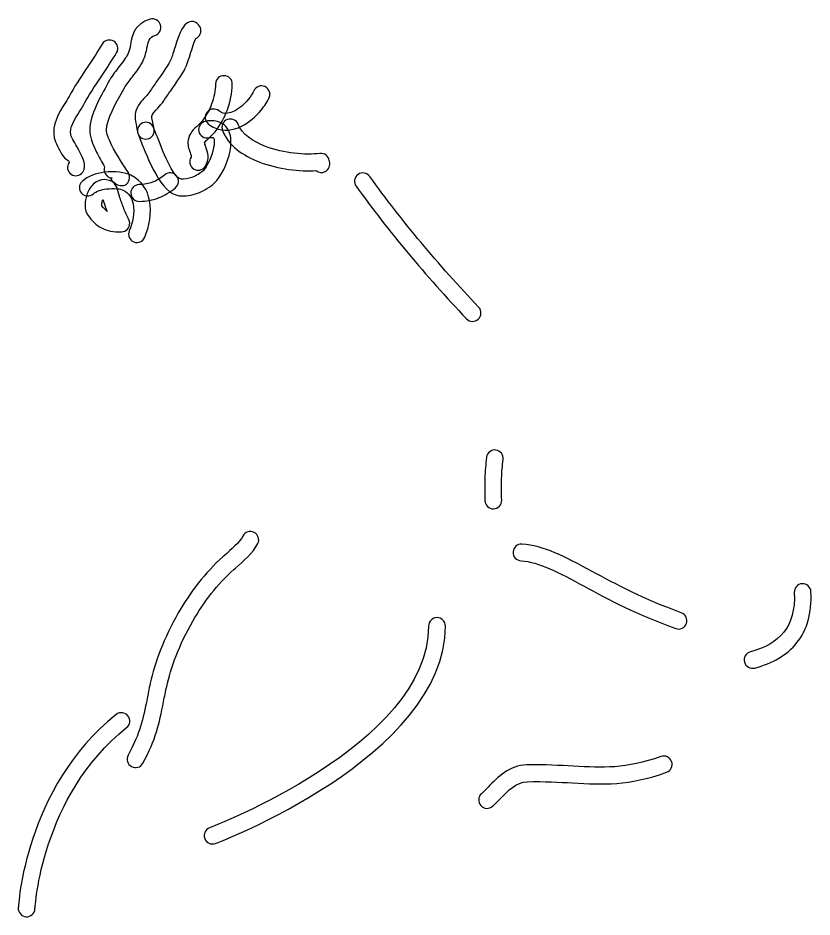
# Model space of a CAD drawing. Header units: centimetres. Extents: x -17.2 to -2.8, y -12.6 to -7.2.
# Drawn here: x -7.5 to -2.78, y -12.58 to -7.23 of the extents above; entities that cross this region are included whole.
import ezdxf

# ---------------------------------------------------------------- set-up
doc = ezdxf.new("R2010")
doc.units = ezdxf.units.CM
doc.header["$MEASUREMENT"] = 0
doc.layers.add('Layer 1', color=7, linetype='Continuous')

msp = doc.modelspace()

# ---------------------------------------------------------------- linework, layer by layer
at = {"layer": 'Layer 1', "color": 5}
for points, knots in [([(-6.9434, -8.18037), (-6.95543, -8.1793), (-6.96712, -8.17388), (-6.97589, -8.16425), (-6.97589, -8.16425), (-6.98881, -8.15006), (-6.99201, -8.13044), (-6.98588, -8.11357), (-6.98588, -8.11357), (-7.00254, -8.08596), (-7.01966, -8.0557), (-7.0342, -8.0263), (-7.0342, -8.0263), (-7.05802, -7.97812), (-7.07534, -7.93051), (-7.07482, -7.895), (-7.07482, -7.895), (-7.07352, -7.80646), (-7.01009, -7.69413), (-6.96658, -7.61708), (-6.96658, -7.61708), (-6.96658, -7.61708), (-6.96672, -7.617), (-6.96672, -7.617), (-6.96672, -7.617), (-6.96672, -7.617), (-6.95622, -7.59835), (-6.95622, -7.59835), (-6.95622, -7.59835), (-6.95567, -7.59736), (-6.95508, -7.5964), (-6.95447, -7.59546), (-6.95447, -7.59546), (-6.93861, -7.56779), (-6.91897, -7.54265), (-6.89945, -7.51765), (-6.89945, -7.51765), (-6.87872, -7.49109), (-6.85809, -7.46467), (-6.84651, -7.44001), (-6.84651, -7.44001), (-6.83966, -7.42541), (-6.83578, -7.40586), (-6.83201, -7.3868), (-6.83201, -7.3868), (-6.81948, -7.32343), (-6.80758, -7.26333), (-6.71491, -7.23614), (-6.71491, -7.23614), (-6.68849, -7.22838), (-6.66076, -7.24351), (-6.653, -7.26993), (-6.653, -7.26993), (-6.64524, -7.29635), (-6.66037, -7.32408), (-6.68679, -7.33184), (-6.68679, -7.33184), (-6.7213, -7.34196), (-6.72748, -7.37311), (-6.73397, -7.40594), (-6.73397, -7.40594), (-6.73883, -7.43049), (-6.74381, -7.45566), (-6.75627, -7.48219), (-6.75627, -7.48219), (-6.77272, -7.51722), (-6.79676, -7.548), (-6.82093, -7.57897), (-6.82093, -7.57897), (-6.83813, -7.60099), (-6.85545, -7.62315), (-6.8678, -7.64464), (-6.8678, -7.64464), (-6.8678, -7.64464), (-6.86912, -7.64717), (-6.86912, -7.64717), (-6.86912, -7.64717), (-6.86912, -7.64717), (-6.87962, -7.66582), (-6.87962, -7.66582), (-6.87962, -7.66582), (-6.87962, -7.66582), (-6.87977, -7.66574), (-6.87977, -7.66574), (-6.87977, -7.66574), (-6.87977, -7.66574), (-6.87981, -7.66582), (-6.87981, -7.66582), (-6.87981, -7.66582), (-6.91824, -7.73386), (-6.97429, -7.83311), (-6.97522, -7.89618), (-6.97522, -7.89618), (-6.97547, -7.91375), (-6.96251, -7.94622), (-6.94474, -7.98216), (-6.94474, -7.98216), (-6.91341, -8.04552), (-6.86823, -8.11431), (-6.84668, -8.14497), (-6.84668, -8.14497), (-6.84668, -8.14497), (-6.84673, -8.14501), (-6.84673, -8.14501), (-6.84673, -8.14501), (-6.84009, -8.15443), (-6.83668, -8.16619), (-6.83789, -8.17856), (-6.83789, -8.17856), (-6.84141, -8.21435), (-6.86114, -8.22833), (-6.8941, -8.22492), (-6.8941, -8.22492), (-6.8941, -8.22492), (-6.8941, -8.22488), (-6.8941, -8.22488), (-6.8941, -8.22488), (-6.91678, -8.22255), (-6.93222, -8.20556), (-6.94835, -8.18787), (-6.94835, -8.18787), (-6.94923, -8.18689), (-6.94691, -8.1844), (-6.94283, -8.18122), (-6.94283, -8.18122), (-6.94283, -8.18122), (-6.9434, -8.18037), (-6.9434, -8.18037)], [0, 0, 0, 0, 0.030303, 0.030303, 0.030303, 0.030303, 0.0606061, 0.0606061, 0.0606061, 0.0606061, 0.0909091, 0.0909091, 0.0909091, 0.0909091, 0.1212121, 0.1212121, 0.1212121, 0.1212121, 0.1515152, 0.1515152, 0.1515152, 0.1515152, 0.1818182, 0.1818182, 0.1818182, 0.1818182, 0.2121212, 0.2121212, 0.2121212, 0.2121212, 0.2424242, 0.2424242, 0.2424242, 0.2424242, 0.2727273, 0.2727273, 0.2727273, 0.2727273, 0.3030303, 0.3030303, 0.3030303, 0.3030303, 0.3333333, 0.3333333, 0.3333333, 0.3333333, 0.3636364, 0.3636364, 0.3636364, 0.3636364, 0.3939394, 0.3939394, 0.3939394, 0.3939394, 0.4242424, 0.4242424, 0.4242424, 0.4242424, 0.4545455, 0.4545455, 0.4545455, 0.4545455, 0.4848485, 0.4848485, 0.4848485, 0.4848485, 0.5151515, 0.5151515, 0.5151515, 0.5151515, 0.5454545, 0.5454545, 0.5454545, 0.5454545, 0.5757576, 0.5757576, 0.5757576, 0.5757576, 0.6060606, 0.6060606, 0.6060606, 0.6060606, 0.6363636, 0.6363636, 0.6363636, 0.6363636, 0.6666667, 0.6666667, 0.6666667, 0.6666667, 0.6969697, 0.6969697, 0.6969697, 0.6969697, 0.7272727, 0.7272727, 0.7272727, 0.7272727, 0.7575758, 0.7575758, 0.7575758, 0.7575758, 0.7878788, 0.7878788, 0.7878788, 0.7878788, 0.8181818, 0.8181818, 0.8181818, 0.8181818, 0.8484848, 0.8484848, 0.8484848, 0.8484848, 0.8787879, 0.8787879, 0.8787879, 0.8787879, 0.9090909, 0.9090909, 0.9090909, 0.9090909, 0.9393939, 0.9393939, 0.9393939, 0.9393939, 1, 1, 1, 1]), ([(-6.69053, -7.89915), (-6.69053, -7.92676), (-6.71292, -7.94915), (-6.74053, -7.94915), (-6.74053, -7.94915), (-6.76814, -7.94915), (-6.79053, -7.92676), (-6.79053, -7.89915), (-6.79053, -7.89915), (-6.79053, -7.89915), (-6.79054, -7.8982), (-6.79054, -7.8982), (-6.79054, -7.8982), (-6.79054, -7.8982), (-6.79082, -7.89826), (-6.79082, -7.89826), (-6.79082, -7.89826), (-6.79101, -7.89898), (-6.79126, -7.89988), (-6.79156, -7.89842), (-6.79156, -7.89842), (-6.79702, -7.87273), (-6.80908, -7.81603), (-6.80281, -7.78949), (-6.80281, -7.78949), (-6.79403, -7.75217), (-6.76772, -7.72375), (-6.74279, -7.69683), (-6.74279, -7.69683), (-6.73293, -7.68617), (-6.72333, -7.6758), (-6.71733, -7.66679), (-6.71733, -7.66679), (-6.70476, -7.64793), (-6.68987, -7.62642), (-6.67491, -7.60481), (-6.67491, -7.60481), (-6.64734, -7.56497), (-6.61953, -7.5248), (-6.59519, -7.48368), (-6.59519, -7.48368), (-6.59136, -7.4772), (-6.58239, -7.44918), (-6.57234, -7.41775), (-6.57234, -7.41775), (-6.57234, -7.41775), (-6.57163, -7.41572), (-6.57163, -7.41572), (-6.57163, -7.41572), (-6.55347, -7.35888), (-6.53232, -7.29341), (-6.50882, -7.26992), (-6.50882, -7.26992), (-6.50882, -7.26992), (-6.50873, -7.26984), (-6.50873, -7.26984), (-6.50873, -7.26984), (-6.50873, -7.26984), (-6.50862, -7.26972), (-6.50862, -7.26972), (-6.50862, -7.26972), (-6.50862, -7.26972), (-6.50837, -7.26948), (-6.50837, -7.26948), (-6.50837, -7.26948), (-6.48195, -7.24359), (-6.45482, -7.2409), (-6.42718, -7.26888), (-6.42718, -7.26888), (-6.40788, -7.28851), (-6.40814, -7.32009), (-6.42777, -7.33939), (-6.42777, -7.33939), (-6.43252, -7.34406), (-6.43798, -7.34759), (-6.44379, -7.34997), (-6.44379, -7.34997), (-6.45188, -7.36828), (-6.46502, -7.40921), (-6.47674, -7.44588), (-6.47674, -7.44588), (-6.47674, -7.44588), (-6.47742, -7.44821), (-6.47742, -7.44821), (-6.47742, -7.44821), (-6.48937, -7.48557), (-6.5, -7.51882), (-6.50925, -7.53446), (-6.50925, -7.53446), (-6.53451, -7.57714), (-6.56382, -7.61947), (-6.59287, -7.66145), (-6.59287, -7.66145), (-6.60623, -7.68074), (-6.61958, -7.70004), (-6.63413, -7.72187), (-6.63413, -7.72187), (-6.64375, -7.73631), (-6.65657, -7.75016), (-6.66975, -7.76441), (-6.66975, -7.76441), (-6.68578, -7.78171), (-6.70269, -7.79997), (-6.70555, -7.81215), (-6.70555, -7.81215), (-6.70675, -7.81726), (-6.69791, -7.85887), (-6.6939, -7.87772), (-6.6939, -7.87772), (-6.69188, -7.88725), (-6.69053, -7.89339), (-6.69053, -7.89915)], [0, 0, 0, 0, 0.0344828, 0.0344828, 0.0344828, 0.0344828, 0.0689655, 0.0689655, 0.0689655, 0.0689655, 0.1034483, 0.1034483, 0.1034483, 0.1034483, 0.137931, 0.137931, 0.137931, 0.137931, 0.1724138, 0.1724138, 0.1724138, 0.1724138, 0.2068966, 0.2068966, 0.2068966, 0.2068966, 0.2413793, 0.2413793, 0.2413793, 0.2413793, 0.2758621, 0.2758621, 0.2758621, 0.2758621, 0.3103448, 0.3103448, 0.3103448, 0.3103448, 0.3448276, 0.3448276, 0.3448276, 0.3448276, 0.3793103, 0.3793103, 0.3793103, 0.3793103, 0.4137931, 0.4137931, 0.4137931, 0.4137931, 0.4482759, 0.4482759, 0.4482759, 0.4482759, 0.4827586, 0.4827586, 0.4827586, 0.4827586, 0.5172414, 0.5172414, 0.5172414, 0.5172414, 0.5517241, 0.5517241, 0.5517241, 0.5517241, 0.5862069, 0.5862069, 0.5862069, 0.5862069, 0.6206897, 0.6206897, 0.6206897, 0.6206897, 0.6551724, 0.6551724, 0.6551724, 0.6551724, 0.6896552, 0.6896552, 0.6896552, 0.6896552, 0.7241379, 0.7241379, 0.7241379, 0.7241379, 0.7586207, 0.7586207, 0.7586207, 0.7586207, 0.7931034, 0.7931034, 0.7931034, 0.7931034, 0.8275862, 0.8275862, 0.8275862, 0.8275862, 0.862069, 0.862069, 0.862069, 0.862069, 0.8965517, 0.8965517, 0.8965517, 0.8965517, 0.9310345, 0.9310345, 0.9310345, 0.9310345, 1, 1, 1, 1]), ([(-7.11644, -8.14595), (-7.13219, -8.16849), (-7.16324, -8.174), (-7.18578, -8.15825), (-7.18578, -8.15825), (-7.20832, -8.1425), (-7.21383, -8.11145), (-7.19808, -8.08891), (-7.19808, -8.08891), (-7.19049, -8.07803), (-7.22203, -8.07146), (-7.23861, -8.04267), (-7.23861, -8.04267), (-7.25896, -8.00737), (-7.27957, -7.97159), (-7.28564, -7.94218), (-7.28564, -7.94218), (-7.30197, -7.86328), (-7.25895, -7.79436), (-7.21968, -7.73144), (-7.21968, -7.73144), (-7.2092, -7.71464), (-7.199, -7.6983), (-7.19155, -7.68416), (-7.19155, -7.68416), (-7.17443, -7.65165), (-7.1309, -7.58536), (-7.08643, -7.51762), (-7.08643, -7.51762), (-7.08643, -7.51762), (-7.08657, -7.51753), (-7.08657, -7.51753), (-7.08657, -7.51753), (-7.0542, -7.46822), (-7.02131, -7.41812), (-6.9999, -7.38324), (-6.9999, -7.38324), (-6.98556, -7.35973), (-6.95485, -7.3523), (-6.93134, -7.36664), (-6.93134, -7.36664), (-6.90783, -7.38098), (-6.9004, -7.41169), (-6.91474, -7.4352), (-6.91474, -7.4352), (-6.93938, -7.47535), (-6.97144, -7.52418), (-7.00297, -7.57221), (-7.00297, -7.57221), (-7.00297, -7.57221), (-7.00311, -7.57212), (-7.00311, -7.57212), (-7.00311, -7.57212), (-7.00311, -7.57212), (-7.00317, -7.57221), (-7.00317, -7.57221), (-7.00317, -7.57221), (-7.04572, -7.63702), (-7.08737, -7.70047), (-7.10327, -7.73064), (-7.10327, -7.73064), (-7.11283, -7.74878), (-7.12372, -7.76622), (-7.13492, -7.78418), (-7.13492, -7.78418), (-7.16417, -7.83105), (-7.19622, -7.88241), (-7.18798, -7.92226), (-7.18798, -7.92226), (-7.18513, -7.93609), (-7.16861, -7.96476), (-7.15229, -7.99307), (-7.15229, -7.99307), (-7.11981, -8.04945), (-7.08786, -8.10498), (-7.11644, -8.14595)], [0, 0, 0, 0, 0.05, 0.05, 0.05, 0.05, 0.1, 0.1, 0.1, 0.1, 0.15, 0.15, 0.15, 0.15, 0.2, 0.2, 0.2, 0.2, 0.25, 0.25, 0.25, 0.25, 0.3, 0.3, 0.3, 0.3, 0.35, 0.35, 0.35, 0.35, 0.4, 0.4, 0.4, 0.4, 0.45, 0.45, 0.45, 0.45, 0.5, 0.5, 0.5, 0.5, 0.55, 0.55, 0.55, 0.55, 0.6, 0.6, 0.6, 0.6, 0.65, 0.65, 0.65, 0.65, 0.7, 0.7, 0.7, 0.7, 0.75, 0.75, 0.75, 0.75, 0.8, 0.8, 0.8, 0.8, 0.85, 0.85, 0.85, 0.85, 0.9, 0.9, 0.9, 0.9, 1, 1, 1, 1]), ([(-6.38805, -8.1119), (-6.40325, -8.13487), (-6.43422, -8.14116), (-6.45719, -8.12596), (-6.45719, -8.12596), (-6.48016, -8.11076), (-6.48645, -8.07979), (-6.47125, -8.05682), (-6.47125, -8.05682), (-6.4687, -8.05295), (-6.47321, -8.04045), (-6.47759, -8.02829), (-6.47759, -8.02829), (-6.48584, -8.0054), (-6.49394, -7.98293), (-6.48872, -7.95401), (-6.48872, -7.95401), (-6.4814, -7.91348), (-6.45609, -7.89013), (-6.43015, -7.86621), (-6.43015, -7.86621), (-6.4213, -7.85805), (-6.41232, -7.84977), (-6.40633, -7.84233), (-6.40633, -7.84233), (-6.38162, -7.81166), (-6.36252, -7.77691), (-6.34913, -7.74), (-6.34913, -7.74), (-6.33516, -7.70148), (-6.32735, -7.6607), (-6.32582, -7.61978), (-6.32582, -7.61978), (-6.32485, -7.59228), (-6.30176, -7.57077), (-6.27426, -7.57174), (-6.27426, -7.57174), (-6.24676, -7.57271), (-6.22525, -7.5958), (-6.22622, -7.6233), (-6.22622, -7.6233), (-6.22814, -7.67473), (-6.23791, -7.72583), (-6.25537, -7.77398), (-6.25537, -7.77398), (-6.27245, -7.82107), (-6.2969, -7.8655), (-6.32859, -7.90483), (-6.32859, -7.90483), (-6.33951, -7.91838), (-6.35112, -7.92909), (-6.36257, -7.93965), (-6.36257, -7.93965), (-6.37614, -7.95216), (-6.38938, -7.96437), (-6.39068, -7.97159), (-6.39068, -7.97159), (-6.39117, -7.9743), (-6.38753, -7.98441), (-6.38383, -7.99469), (-6.38383, -7.99469), (-6.37108, -8.03006), (-6.35798, -8.06642), (-6.38805, -8.1119)], [0, 0, 0, 0, 0.0588235, 0.0588235, 0.0588235, 0.0588235, 0.1176471, 0.1176471, 0.1176471, 0.1176471, 0.1764706, 0.1764706, 0.1764706, 0.1764706, 0.2352941, 0.2352941, 0.2352941, 0.2352941, 0.2941176, 0.2941176, 0.2941176, 0.2941176, 0.3529412, 0.3529412, 0.3529412, 0.3529412, 0.4117647, 0.4117647, 0.4117647, 0.4117647, 0.4705882, 0.4705882, 0.4705882, 0.4705882, 0.5294118, 0.5294118, 0.5294118, 0.5294118, 0.5882353, 0.5882353, 0.5882353, 0.5882353, 0.6470588, 0.6470588, 0.6470588, 0.6470588, 0.7058824, 0.7058824, 0.7058824, 0.7058824, 0.7647059, 0.7647059, 0.7647059, 0.7647059, 0.8235294, 0.8235294, 0.8235294, 0.8235294, 0.8823529, 0.8823529, 0.8823529, 0.8823529, 1, 1, 1, 1]), ([(-6.36889, -7.85826), (-6.39014, -7.84068), (-6.39311, -7.80919), (-6.37553, -7.78794), (-6.37553, -7.78794), (-6.35795, -7.76669), (-6.32646, -7.76372), (-6.30521, -7.7813), (-6.30521, -7.7813), (-6.29998, -7.78563), (-6.29468, -7.78892), (-6.28941, -7.79124), (-6.28941, -7.79124), (-6.26775, -7.80079), (-6.24154, -7.79573), (-6.21574, -7.78297), (-6.21574, -7.78297), (-6.18429, -7.76741), (-6.15424, -7.741), (-6.13105, -7.71298), (-6.13105, -7.71298), (-6.11634, -7.69522), (-6.10487, -7.67737), (-6.09801, -7.66181), (-6.09801, -7.66181), (-6.0869, -7.63658), (-6.05742, -7.62512), (-6.03219, -7.63623), (-6.03219, -7.63623), (-6.00696, -7.64734), (-5.9955, -7.67682), (-6.00661, -7.70205), (-6.00661, -7.70205), (-6.01712, -7.7259), (-6.03361, -7.75194), (-6.05409, -7.77666), (-6.05409, -7.77666), (-6.08516, -7.8142), (-6.12666, -7.85019), (-6.1716, -7.87243), (-6.1716, -7.87243), (-6.22219, -7.89745), (-6.27738, -7.90568), (-6.32965, -7.88264), (-6.32965, -7.88264), (-6.34326, -7.87665), (-6.35642, -7.86859), (-6.36889, -7.85826)], [0, 0, 0, 0, 0.0769231, 0.0769231, 0.0769231, 0.0769231, 0.1538462, 0.1538462, 0.1538462, 0.1538462, 0.2307692, 0.2307692, 0.2307692, 0.2307692, 0.3076923, 0.3076923, 0.3076923, 0.3076923, 0.3846154, 0.3846154, 0.3846154, 0.3846154, 0.4615385, 0.4615385, 0.4615385, 0.4615385, 0.5384615, 0.5384615, 0.5384615, 0.5384615, 0.6153846, 0.6153846, 0.6153846, 0.6153846, 0.6923077, 0.6923077, 0.6923077, 0.6923077, 0.7692308, 0.7692308, 0.7692308, 0.7692308, 0.8461538, 0.8461538, 0.8461538, 0.8461538, 1, 1, 1, 1]), ([(-6.78662, -7.91829), (-6.79719, -7.89284), (-6.78512, -7.86363), (-6.75967, -7.85306), (-6.75967, -7.85306), (-6.73422, -7.84249), (-6.70501, -7.85456), (-6.69444, -7.88001), (-6.69444, -7.88001), (-6.68956, -7.89174), (-6.68445, -7.90505), (-6.67843, -7.92076), (-6.67843, -7.92076), (-6.64464, -8.00889), (-6.57858, -8.18118), (-6.53088, -8.18704), (-6.53088, -8.18704), (-6.51169, -8.1894), (-6.4888, -8.18506), (-6.46648, -8.17681), (-6.46648, -8.17681), (-6.44035, -8.16715), (-6.41634, -8.15263), (-6.40013, -8.1372), (-6.40013, -8.1372), (-6.37705, -8.11523), (-6.34784, -8.05508), (-6.33716, -7.99968), (-6.33716, -7.99968), (-6.33346, -7.98048), (-6.33231, -7.96303), (-6.33503, -7.95008), (-6.33503, -7.95008), (-6.3361, -7.94498), (-6.33739, -7.94152), (-6.33885, -7.9408), (-6.33885, -7.9408), (-6.34353, -7.93848), (-6.35247, -7.9384), (-6.36677, -7.94136), (-6.36677, -7.94136), (-6.39373, -7.94686), (-6.42006, -7.92945), (-6.42556, -7.90249), (-6.42556, -7.90249), (-6.43106, -7.87553), (-6.41365, -7.8492), (-6.38669, -7.8437), (-6.38669, -7.8437), (-6.34901, -7.83589), (-6.3187, -7.83946), (-6.29471, -7.85134), (-6.29471, -7.85134), (-6.26254, -7.8673), (-6.24461, -7.89517), (-6.23737, -7.92976), (-6.23737, -7.92976), (-6.23176, -7.95651), (-6.23311, -7.98725), (-6.23912, -8.01844), (-6.23912, -8.01844), (-6.25333, -8.09214), (-6.29629, -8.17605), (-6.33137, -8.20946), (-6.33137, -8.20946), (-6.35704, -8.23389), (-6.39351, -8.2563), (-6.4321, -8.27057), (-6.4321, -8.27057), (-6.46817, -8.28391), (-6.50721, -8.29065), (-6.54298, -8.28626), (-6.54298, -8.28626), (-6.65035, -8.27305), (-6.73069, -8.06349), (-6.77179, -7.9563), (-6.77179, -7.9563), (-6.77806, -7.93994), (-6.78335, -7.92615), (-6.78662, -7.91829)], [0, 0, 0, 0, 0.047619, 0.047619, 0.047619, 0.047619, 0.0952381, 0.0952381, 0.0952381, 0.0952381, 0.1428571, 0.1428571, 0.1428571, 0.1428571, 0.1904762, 0.1904762, 0.1904762, 0.1904762, 0.2380952, 0.2380952, 0.2380952, 0.2380952, 0.2857143, 0.2857143, 0.2857143, 0.2857143, 0.3333333, 0.3333333, 0.3333333, 0.3333333, 0.3809524, 0.3809524, 0.3809524, 0.3809524, 0.4285714, 0.4285714, 0.4285714, 0.4285714, 0.4761905, 0.4761905, 0.4761905, 0.4761905, 0.5238095, 0.5238095, 0.5238095, 0.5238095, 0.5714286, 0.5714286, 0.5714286, 0.5714286, 0.6190476, 0.6190476, 0.6190476, 0.6190476, 0.6666667, 0.6666667, 0.6666667, 0.6666667, 0.7142857, 0.7142857, 0.7142857, 0.7142857, 0.7619048, 0.7619048, 0.7619048, 0.7619048, 0.8095238, 0.8095238, 0.8095238, 0.8095238, 0.8571429, 0.8571429, 0.8571429, 0.8571429, 0.9047619, 0.9047619, 0.9047619, 0.9047619, 1, 1, 1, 1]), ([(-6.28451, -7.89688), (-6.29421, -7.8711), (-6.28119, -7.84232), (-6.25541, -7.83262), (-6.25541, -7.83262), (-6.22963, -7.82292), (-6.20085, -7.83594), (-6.19115, -7.86172), (-6.19115, -7.86172), (-6.1691, -7.92009), (-6.10482, -7.96344), (-6.0275, -7.99274), (-6.0275, -7.99274), (-5.91938, -8.03371), (-5.78962, -8.04588), (-5.70466, -8.03447), (-5.70466, -8.03447), (-5.67738, -8.03081), (-5.65227, -8.04996), (-5.64861, -8.07724), (-5.64861, -8.07724), (-5.64842, -8.07866), (-5.64829, -8.08007), (-5.64822, -8.08148), (-5.64822, -8.08148), (-5.64016, -8.10502), (-5.65078, -8.13142), (-5.67375, -8.14251), (-5.67375, -8.14251), (-5.69151, -8.15108), (-5.71186, -8.14818), (-5.72637, -8.13672), (-5.72637, -8.13672), (-5.82314, -8.14304), (-5.95316, -8.1276), (-6.06266, -8.0861), (-6.06266, -8.0861), (-6.16451, -8.04749), (-6.25091, -7.98583), (-6.28451, -7.89688)], [0, 0, 0, 0, 0.0909091, 0.0909091, 0.0909091, 0.0909091, 0.1818182, 0.1818182, 0.1818182, 0.1818182, 0.2727273, 0.2727273, 0.2727273, 0.2727273, 0.3636364, 0.3636364, 0.3636364, 0.3636364, 0.4545455, 0.4545455, 0.4545455, 0.4545455, 0.5454545, 0.5454545, 0.5454545, 0.5454545, 0.6363636, 0.6363636, 0.6363636, 0.6363636, 0.7272727, 0.7272727, 0.7272727, 0.7272727, 0.8181818, 0.8181818, 0.8181818, 0.8181818, 1, 1, 1, 1]), ([(-6.79054, -7.8982), (-6.79057, -7.89722), (-6.79068, -7.89768), (-6.79082, -7.89826), (-6.79082, -7.89826), (-6.79082, -7.89826), (-6.79054, -7.8982), (-6.79054, -7.8982)], [0, 0, 0, 0, 0.3333333, 0.3333333, 0.3333333, 0.3333333, 1, 1, 1, 1]), ([(-6.74736, -8.53326), (-6.75782, -8.55871), (-6.78695, -8.57086), (-6.8124, -8.5604), (-6.8124, -8.5604), (-6.83785, -8.54994), (-6.85, -8.52081), (-6.83954, -8.49536), (-6.83954, -8.49536), (-6.81944, -8.44678), (-6.80664, -8.38554), (-6.81662, -8.33378), (-6.81662, -8.33378), (-6.82319, -8.29972), (-6.84069, -8.26993), (-6.87476, -8.2529), (-6.87476, -8.2529), (-6.89094, -8.2448), (-6.93215, -8.24033), (-6.97588, -8.24578), (-6.97588, -8.24578), (-7.00619, -8.24957), (-7.03541, -8.25838), (-7.05313, -8.27454), (-7.05313, -8.27454), (-7.07351, -8.29309), (-7.10508, -8.2916), (-7.12363, -8.27122), (-7.12363, -8.27122), (-7.14218, -8.25084), (-7.14069, -8.21927), (-7.12031, -8.20072), (-7.12031, -8.20072), (-7.08539, -8.1689), (-7.03635, -8.1526), (-6.98798, -8.14656), (-6.98798, -8.14656), (-6.92596, -8.13882), (-6.86053, -8.14867), (-6.83022, -8.16384), (-6.83022, -8.16384), (-6.76413, -8.19687), (-6.73068, -8.25233), (-6.71858, -8.31502), (-6.71858, -8.31502), (-6.7046, -8.38751), (-6.72102, -8.4696), (-6.74736, -8.53326)], [0, 0, 0, 0, 0.0769231, 0.0769231, 0.0769231, 0.0769231, 0.1538462, 0.1538462, 0.1538462, 0.1538462, 0.2307692, 0.2307692, 0.2307692, 0.2307692, 0.3076923, 0.3076923, 0.3076923, 0.3076923, 0.3846154, 0.3846154, 0.3846154, 0.3846154, 0.4615385, 0.4615385, 0.4615385, 0.4615385, 0.5384615, 0.5384615, 0.5384615, 0.5384615, 0.6153846, 0.6153846, 0.6153846, 0.6153846, 0.6923077, 0.6923077, 0.6923077, 0.6923077, 0.7692308, 0.7692308, 0.7692308, 0.7692308, 0.8461538, 0.8461538, 0.8461538, 0.8461538, 1, 1, 1, 1]), ([(-6.77866, -8.31937), (-6.80616, -8.32023), (-6.82916, -8.29863), (-6.83002, -8.27113), (-6.83002, -8.27113), (-6.83088, -8.24363), (-6.80928, -8.22063), (-6.78178, -8.21977), (-6.78178, -8.21977), (-6.75168, -8.21875), (-6.72563, -8.2144), (-6.70105, -8.20529), (-6.70105, -8.20529), (-6.69985, -8.20485), (-6.69864, -8.20445), (-6.69743, -8.2041), (-6.69743, -8.2041), (-6.67469, -8.19513), (-6.65229, -8.18135), (-6.628, -8.16147), (-6.628, -8.16147), (-6.60665, -8.144), (-6.57516, -8.14715), (-6.55769, -8.1685), (-6.55769, -8.1685), (-6.54022, -8.18985), (-6.54337, -8.22134), (-6.56472, -8.23881), (-6.56472, -8.23881), (-6.59711, -8.26532), (-6.62842, -8.28419), (-6.66191, -8.29719), (-6.66191, -8.29719), (-6.66333, -8.29787), (-6.66479, -8.29849), (-6.66629, -8.29905), (-6.66629, -8.29905), (-6.70085, -8.31187), (-6.73708, -8.31796), (-6.77866, -8.31937)], [0, 0, 0, 0, 0.0909091, 0.0909091, 0.0909091, 0.0909091, 0.1818182, 0.1818182, 0.1818182, 0.1818182, 0.2727273, 0.2727273, 0.2727273, 0.2727273, 0.3636364, 0.3636364, 0.3636364, 0.3636364, 0.4545455, 0.4545455, 0.4545455, 0.4545455, 0.5454545, 0.5454545, 0.5454545, 0.5454545, 0.6363636, 0.6363636, 0.6363636, 0.6363636, 0.7272727, 0.7272727, 0.7272727, 0.7272727, 0.8181818, 0.8181818, 0.8181818, 0.8181818, 1, 1, 1, 1]), ([(-5.48916, -8.22924), (-5.50523, -8.20692), (-5.50015, -8.17578), (-5.47783, -8.15971), (-5.47783, -8.15971), (-5.45551, -8.14364), (-5.42437, -8.14872), (-5.4083, -8.17104), (-5.4083, -8.17104), (-5.31276, -8.30336), (-5.21087, -8.43431), (-5.10285, -8.5639), (-5.10285, -8.5639), (-4.9943, -8.69414), (-4.87986, -8.82276), (-4.75972, -8.94976), (-4.75972, -8.94976), (-4.74085, -8.96971), (-4.74172, -9.0012), (-4.76167, -9.02007), (-4.76167, -9.02007), (-4.78162, -9.03894), (-4.81311, -9.03807), (-4.83198, -9.01812), (-4.83198, -9.01812), (-4.95434, -8.88876), (-5.07023, -8.75858), (-5.17941, -8.62758), (-5.17941, -8.62758), (-5.28913, -8.49595), (-5.39245, -8.36317), (-5.48916, -8.22924)], [0, 0, 0, 0, 0.1111111, 0.1111111, 0.1111111, 0.1111111, 0.2222222, 0.2222222, 0.2222222, 0.2222222, 0.3333333, 0.3333333, 0.3333333, 0.3333333, 0.4444444, 0.4444444, 0.4444444, 0.4444444, 0.5555556, 0.5555556, 0.5555556, 0.5555556, 0.6666667, 0.6666667, 0.6666667, 0.6666667, 0.7777778, 0.7777778, 0.7777778, 0.7777778, 1, 1, 1, 1]), ([(-7.00539, -8.47689), (-7.03682, -8.4597), (-7.0613, -8.43471), (-7.08613, -8.40111), (-7.08613, -8.40111), (-7.08854, -8.39827), (-7.09068, -8.39509), (-7.09246, -8.39163), (-7.09246, -8.39163), (-7.10162, -8.37388), (-7.10463, -8.34757), (-7.10135, -8.32087), (-7.10135, -8.32087), (-7.09877, -8.29994), (-7.09243, -8.27689), (-7.08238, -8.25669), (-7.08238, -8.25669), (-7.07062, -8.23305), (-7.05333, -8.21238), (-7.03, -8.20035), (-7.03, -8.20035), (-7.01348, -8.19183), (-6.99502, -8.18794), (-6.97475, -8.19045), (-6.97475, -8.19045), (-6.91973, -8.19725), (-6.9098, -8.23978), (-6.90127, -8.27635), (-6.90127, -8.27635), (-6.90017, -8.28106), (-6.89912, -8.28556), (-6.89852, -8.28776), (-6.89852, -8.28776), (-6.89852, -8.28776), (-6.89822, -8.28864), (-6.89822, -8.28864), (-6.89822, -8.28864), (-6.8902, -8.31266), (-6.88189, -8.33646), (-6.87239, -8.36071), (-6.87239, -8.36071), (-6.86335, -8.38384), (-6.85348, -8.40648), (-6.8422, -8.42869), (-6.8422, -8.42869), (-6.8422, -8.42869), (-6.84223, -8.4287), (-6.84223, -8.4287), (-6.84223, -8.4287), (-6.83908, -8.43494), (-6.83719, -8.44195), (-6.83693, -8.44939), (-6.83693, -8.44939), (-6.83596, -8.47689), (-6.85747, -8.49998), (-6.88497, -8.50095), (-6.88497, -8.50095), (-6.93466, -8.50282), (-6.97237, -8.49494), (-7.00539, -8.47689)], [0, 0, 0, 0, 0.0625, 0.0625, 0.0625, 0.0625, 0.125, 0.125, 0.125, 0.125, 0.1875, 0.1875, 0.1875, 0.1875, 0.25, 0.25, 0.25, 0.25, 0.3125, 0.3125, 0.3125, 0.3125, 0.375, 0.375, 0.375, 0.375, 0.4375, 0.4375, 0.4375, 0.4375, 0.5, 0.5, 0.5, 0.5, 0.5625, 0.5625, 0.5625, 0.5625, 0.625, 0.625, 0.625, 0.625, 0.6875, 0.6875, 0.6875, 0.6875, 0.75, 0.75, 0.75, 0.75, 0.8125, 0.8125, 0.8125, 0.8125, 0.875, 0.875, 0.875, 0.875, 1, 1, 1, 1]), ([(-7.00369, -8.34516), (-6.99285, -8.35953), (-6.98259, -8.37109), (-6.97194, -8.37975), (-6.97194, -8.37975), (-6.97909, -8.36054), (-6.98595, -8.34066), (-6.99276, -8.32028), (-6.99276, -8.32028), (-6.99276, -8.32028), (-6.99358, -8.31756), (-6.99358, -8.31756), (-6.99358, -8.31756), (-6.99461, -8.31434), (-6.99543, -8.31143), (-6.99616, -8.30868), (-6.99616, -8.30868), (-6.99914, -8.3165), (-7.00114, -8.32497), (-7.00213, -8.33297), (-7.00213, -8.33297), (-7.00289, -8.33917), (-7.00347, -8.34349), (-7.00369, -8.34516)], [0, 0, 0, 0, 0.1428571, 0.1428571, 0.1428571, 0.1428571, 0.2857143, 0.2857143, 0.2857143, 0.2857143, 0.4285714, 0.4285714, 0.4285714, 0.4285714, 0.5714286, 0.5714286, 0.5714286, 0.5714286, 0.7142857, 0.7142857, 0.7142857, 0.7142857, 1, 1, 1, 1]), ([(-4.62265, -10.09719), (-4.62179, -10.12469), (-4.64339, -10.14769), (-4.67089, -10.14855), (-4.67089, -10.14855), (-4.69839, -10.14941), (-4.72139, -10.12781), (-4.72225, -10.10031), (-4.72225, -10.10031), (-4.72375, -10.0546), (-4.724, -10.01003), (-4.72262, -9.96707), (-4.72262, -9.96707), (-4.72122, -9.92376), (-4.71813, -9.88194), (-4.71297, -9.84201), (-4.71297, -9.84201), (-4.70952, -9.81473), (-4.68459, -9.7954), (-4.65731, -9.79885), (-4.65731, -9.79885), (-4.63003, -9.8023), (-4.6107, -9.82723), (-4.61415, -9.85451), (-4.61415, -9.85451), (-4.61887, -9.89104), (-4.62171, -9.92976), (-4.62302, -9.97019), (-4.62302, -9.97019), (-4.62433, -10.01095), (-4.62408, -10.05345), (-4.62265, -10.09719)], [0, 0, 0, 0, 0.1111111, 0.1111111, 0.1111111, 0.1111111, 0.2222222, 0.2222222, 0.2222222, 0.2222222, 0.3333333, 0.3333333, 0.3333333, 0.3333333, 0.4444444, 0.4444444, 0.4444444, 0.4444444, 0.5555556, 0.5555556, 0.5555556, 0.5555556, 0.6666667, 0.6666667, 0.6666667, 0.6666667, 0.7777778, 0.7777778, 0.7777778, 0.7777778, 1, 1, 1, 1]), ([(-6.75832, -11.66241), (-6.77148, -11.68668), (-6.80183, -11.69569), (-6.8261, -11.68253), (-6.8261, -11.68253), (-6.85037, -11.66937), (-6.85938, -11.63902), (-6.84622, -11.61475), (-6.84622, -11.61475), (-6.77436, -11.48225), (-6.75828, -11.40228), (-6.73315, -11.27715), (-6.73315, -11.27715), (-6.73315, -11.27715), (-6.73333, -11.27711), (-6.73333, -11.27711), (-6.73333, -11.27711), (-6.72819, -11.25148), (-6.72259, -11.22366), (-6.71439, -11.18547), (-6.71439, -11.18547), (-6.68913, -11.06782), (-6.63236, -10.91525), (-6.54754, -10.76779), (-6.54754, -10.76779), (-6.47772, -10.64644), (-6.38867, -10.52813), (-6.28216, -10.43485), (-6.28216, -10.43485), (-6.28216, -10.43485), (-6.27301, -10.42686), (-6.27301, -10.42686), (-6.27301, -10.42686), (-6.23439, -10.39318), (-6.18178, -10.3473), (-6.1633, -10.31085), (-6.1633, -10.31085), (-6.1509, -10.28626), (-6.1209, -10.27638), (-6.09631, -10.28878), (-6.09631, -10.28878), (-6.07172, -10.30118), (-6.06184, -10.33118), (-6.07424, -10.35577), (-6.07424, -10.35577), (-6.10149, -10.40951), (-6.16255, -10.46276), (-6.20739, -10.50186), (-6.20739, -10.50186), (-6.20739, -10.50186), (-6.21654, -10.50985), (-6.21654, -10.50985), (-6.21654, -10.50985), (-6.31427, -10.59544), (-6.39645, -10.70482), (-6.46122, -10.81739), (-6.46122, -10.81739), (-6.5404, -10.95503), (-6.59329, -11.09698), (-6.61673, -11.20617), (-6.61673, -11.20617), (-6.62277, -11.2343), (-6.62926, -11.26656), (-6.63529, -11.29665), (-6.63529, -11.29665), (-6.63529, -11.29665), (-6.63547, -11.29661), (-6.63547, -11.29661), (-6.63547, -11.29661), (-6.63547, -11.29661), (-6.63548, -11.29665), (-6.63548, -11.29665), (-6.63548, -11.29665), (-6.66259, -11.43162), (-6.67992, -11.51786), (-6.75832, -11.66241)], [0, 0, 0, 0, 0.05, 0.05, 0.05, 0.05, 0.1, 0.1, 0.1, 0.1, 0.15, 0.15, 0.15, 0.15, 0.2, 0.2, 0.2, 0.2, 0.25, 0.25, 0.25, 0.25, 0.3, 0.3, 0.3, 0.3, 0.35, 0.35, 0.35, 0.35, 0.4, 0.4, 0.4, 0.4, 0.45, 0.45, 0.45, 0.45, 0.5, 0.5, 0.5, 0.5, 0.55, 0.55, 0.55, 0.55, 0.6, 0.6, 0.6, 0.6, 0.65, 0.65, 0.65, 0.65, 0.7, 0.7, 0.7, 0.7, 0.75, 0.75, 0.75, 0.75, 0.8, 0.8, 0.8, 0.8, 0.85, 0.85, 0.85, 0.85, 0.9, 0.9, 0.9, 0.9, 1, 1, 1, 1]), ([(-3.55333, -10.76688), (-3.52734, -10.77604), (-3.5137, -10.80456), (-3.52286, -10.83055), (-3.52286, -10.83055), (-3.53202, -10.85654), (-3.56054, -10.87018), (-3.58653, -10.86102), (-3.58653, -10.86102), (-3.81537, -10.77945), (-3.98835, -10.68629), (-4.1314, -10.60925), (-4.1314, -10.60925), (-4.2837, -10.52723), (-4.40055, -10.4643), (-4.50754, -10.45807), (-4.50754, -10.45807), (-4.53504, -10.45657), (-4.55611, -10.43304), (-4.55461, -10.40554), (-4.55461, -10.40554), (-4.55311, -10.37804), (-4.52958, -10.35697), (-4.50208, -10.35847), (-4.50208, -10.35847), (-4.37258, -10.36601), (-4.24736, -10.43345), (-4.08414, -10.52135), (-4.08414, -10.52135), (-3.94415, -10.59674), (-3.77486, -10.68791), (-3.55333, -10.76688)], [0, 0, 0, 0, 0.1111111, 0.1111111, 0.1111111, 0.1111111, 0.2222222, 0.2222222, 0.2222222, 0.2222222, 0.3333333, 0.3333333, 0.3333333, 0.3333333, 0.4444444, 0.4444444, 0.4444444, 0.4444444, 0.5555556, 0.5555556, 0.5555556, 0.5555556, 0.6666667, 0.6666667, 0.6666667, 0.6666667, 0.7777778, 0.7777778, 0.7777778, 0.7777778, 1, 1, 1, 1]), ([(-3.11589, -11.09593), (-3.14253, -11.10315), (-3.17, -11.08742), (-3.17722, -11.06078), (-3.17722, -11.06078), (-3.18444, -11.03414), (-3.16871, -11.00667), (-3.14207, -10.99945), (-3.14207, -10.99945), (-3.05615, -10.97608), (-2.98769, -10.93878), (-2.94306, -10.88262), (-2.94306, -10.88262), (-2.89869, -10.82679), (-2.87611, -10.74993), (-2.88112, -10.64654), (-2.88112, -10.64654), (-2.88241, -10.61904), (-2.86116, -10.59569), (-2.83366, -10.5944), (-2.83366, -10.5944), (-2.80616, -10.59311), (-2.78281, -10.61436), (-2.78152, -10.64186), (-2.78152, -10.64186), (-2.77526, -10.77124), (-2.80563, -10.87009), (-2.86494, -10.94472), (-2.86494, -10.94472), (-2.92399, -11.01903), (-3.01004, -11.06713), (-3.11589, -11.09593)], [0, 0, 0, 0, 0.1111111, 0.1111111, 0.1111111, 0.1111111, 0.2222222, 0.2222222, 0.2222222, 0.2222222, 0.3333333, 0.3333333, 0.3333333, 0.3333333, 0.4444444, 0.4444444, 0.4444444, 0.4444444, 0.5555556, 0.5555556, 0.5555556, 0.5555556, 0.6666667, 0.6666667, 0.6666667, 0.6666667, 0.7777778, 0.7777778, 0.7777778, 0.7777778, 1, 1, 1, 1]), ([(-6.32589, -12.13947), (-6.35167, -12.14928), (-6.38053, -12.13634), (-6.39034, -12.11056), (-6.39034, -12.11056), (-6.40015, -12.08478), (-6.38721, -12.05592), (-6.36143, -12.04611), (-6.36143, -12.04611), (-6.35771, -12.04469), (-5.05752, -11.55537), (-5.05752, -10.84595), (-5.05752, -10.84595), (-5.05752, -10.81834), (-5.03513, -10.79595), (-5.00752, -10.79595), (-5.00752, -10.79595), (-4.97991, -10.79595), (-4.95752, -10.81834), (-4.95752, -10.84595), (-4.95752, -10.84595), (-4.95752, -11.62477), (-6.32198, -12.13798), (-6.32589, -12.13947)], [0, 0, 0, 0, 0.1428571, 0.1428571, 0.1428571, 0.1428571, 0.2857143, 0.2857143, 0.2857143, 0.2857143, 0.4285714, 0.4285714, 0.4285714, 0.4285714, 0.5714286, 0.5714286, 0.5714286, 0.5714286, 0.7142857, 0.7142857, 0.7142857, 0.7142857, 1, 1, 1, 1]), ([(-7.40069, -12.52893), (-7.4023, -12.55643), (-7.42592, -12.57741), (-7.45342, -12.5758), (-7.45342, -12.5758), (-7.48092, -12.57419), (-7.5019, -12.55057), (-7.50029, -12.52307), (-7.50029, -12.52307), (-7.50017, -12.52102), (-7.46391, -11.80775), (-6.91711, -11.37251), (-6.91711, -11.37251), (-6.89554, -11.35537), (-6.86414, -11.35895), (-6.847, -11.38052), (-6.847, -11.38052), (-6.82986, -11.40209), (-6.83344, -11.43349), (-6.85501, -11.45063), (-6.85501, -11.45063), (-7.36654, -11.8578), (-7.40058, -12.52701), (-7.40069, -12.52893)], [0, 0, 0, 0, 0.1428571, 0.1428571, 0.1428571, 0.1428571, 0.2857143, 0.2857143, 0.2857143, 0.2857143, 0.4285714, 0.4285714, 0.4285714, 0.4285714, 0.5714286, 0.5714286, 0.5714286, 0.5714286, 0.7142857, 0.7142857, 0.7142857, 0.7142857, 1, 1, 1, 1]), ([(-4.67685, -11.91843), (-4.69745, -11.93666), (-4.72893, -11.93474), (-4.74716, -11.91414), (-4.74716, -11.91414), (-4.76539, -11.89354), (-4.76347, -11.86206), (-4.74287, -11.84383), (-4.74287, -11.84383), (-4.73119, -11.83348), (-4.71755, -11.81935), (-4.70324, -11.80453), (-4.70324, -11.80453), (-4.64536, -11.74458), (-4.57779, -11.6746), (-4.47251, -11.67257), (-4.47251, -11.67257), (-4.36403, -11.6705), (-4.27584, -11.67542), (-4.19548, -11.67991), (-4.19548, -11.67991), (-4.02138, -11.68964), (-3.88524, -11.69724), (-3.67474, -11.62239), (-3.67474, -11.62239), (-3.64875, -11.61323), (-3.62023, -11.62687), (-3.61107, -11.65286), (-3.61107, -11.65286), (-3.60191, -11.67885), (-3.61555, -11.70737), (-3.64154, -11.71653), (-3.64154, -11.71653), (-3.87056, -11.79796), (-4.01552, -11.78987), (-4.20094, -11.77951), (-4.20094, -11.77951), (-4.28044, -11.77507), (-4.36769, -11.7702), (-4.47095, -11.77217), (-4.47095, -11.77217), (-4.53454, -11.77339), (-4.58669, -11.8274), (-4.63136, -11.87367), (-4.63136, -11.87367), (-4.64658, -11.88944), (-4.66109, -11.90447), (-4.67685, -11.91843)], [0, 0, 0, 0, 0.0769231, 0.0769231, 0.0769231, 0.0769231, 0.1538462, 0.1538462, 0.1538462, 0.1538462, 0.2307692, 0.2307692, 0.2307692, 0.2307692, 0.3076923, 0.3076923, 0.3076923, 0.3076923, 0.3846154, 0.3846154, 0.3846154, 0.3846154, 0.4615385, 0.4615385, 0.4615385, 0.4615385, 0.5384615, 0.5384615, 0.5384615, 0.5384615, 0.6153846, 0.6153846, 0.6153846, 0.6153846, 0.6923077, 0.6923077, 0.6923077, 0.6923077, 0.7692308, 0.7692308, 0.7692308, 0.7692308, 0.8461538, 0.8461538, 0.8461538, 0.8461538, 1, 1, 1, 1])]:
    msp.add_open_spline(points, degree=3, knots=knots, dxfattribs=at)

doc.saveas('drawing.dxf')
